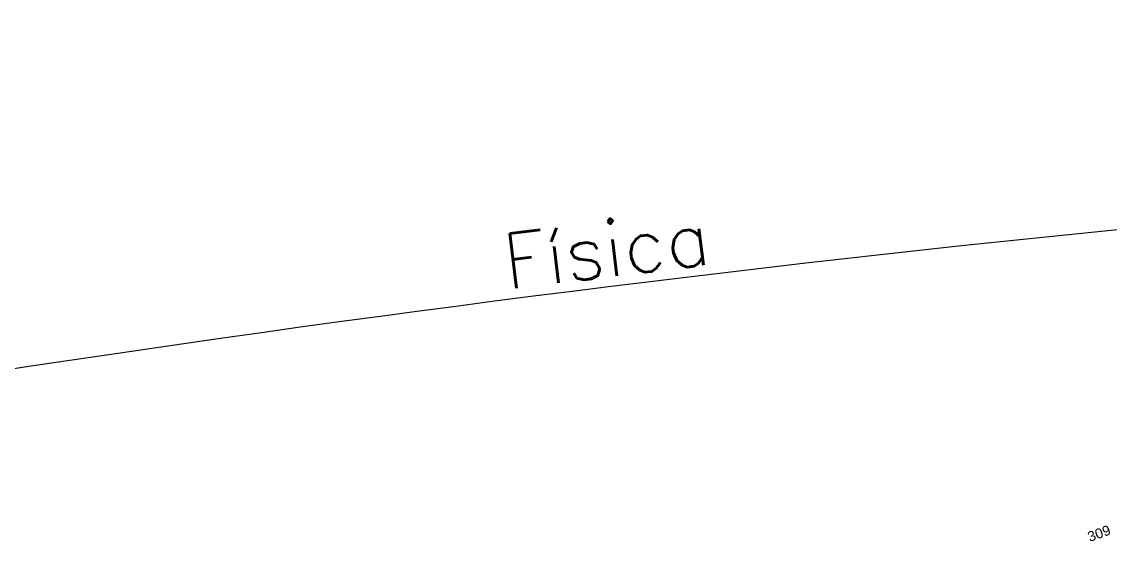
# Model space of a CAD drawing. Header units: millimetres. Extents: x 3089 to 3391, y 1087 to 1201.
# Drawn here: x 3175.03 to 3196.83, y 1190.38 to 1200.82 of the extents above; entities that cross this region are included whole.
import ezdxf

# ---------------------------------------------------------------- set-up
doc = ezdxf.new("R2010")
doc.units = ezdxf.units.MM
doc.layers.add('NOPILAR', color=2, linetype='Continuous')
doc.layers.add('USO1', color=2, linetype='Continuous')
doc.styles.add('1', font='romans.shx', dxfattribs={"height": 1.1})
doc.styles.get("Standard").update_dxf_attribs({"font": 'arial.ttf'})
doc.dimstyles.new('1-600', dxfattribs={"dimtxt": 1.1, "dimasz": 2.5, "dimexe": 2, "dimexo": 4, "dimgap": 0.2, "dimtad": 1, "dimdec": 0, "dimzin": 4, "dimdsep": 46, "dimlunit": 6, "dimtxsty": '1', "dimblk1": 'NONE', "dimblk2": 'NONE', "dimsah": 1, "dimcen": 0, "dimclrd": 2, "dimclre": 2, "dimclrt": 2, "dimadec": 0, "dimazin": 0, "dimtfac": 1, "dimtdec": 0, "dimtmove": 2, "dimatfit": 3, "dimldrblk": 'NONE', "dimfxl": 1, "dimtolj": 1, "dimtzin": 0, "dimarcsym": 0})

# ---------------------------------------------------------------- blocks, each defined once
blk = doc.blocks.new('*D155')
at = {"layer": 'DEFPOINTS', "color": 0, "transparency": 16777216}
for p in [(3203.502, 1197.258), (3237.025, 1192.318), (3237.037, 1190.818), (3138.947, 1180.172), (3139.301, 1178.715)]:
    blk.add_point(p, dxfattribs=at)
at = {"layer": 'USO1', "color": 2, "lineweight": -2, "transparency": 16777216}
for p, q in [((3236.991, 1196.318), (3236.954, 1200.819)), ((3138.004, 1184.059), (3136.942, 1188.434))]:
    blk.add_line(p, q, dxfattribs=at)
blk.add_arc((3240.589, 761.466), 437.367, 90.47397, 103.6447, dxfattribs=at)
at = {"layer": 'USO1', "color": 2, "transparency": 16777216, "insert": (3186.745, 1196.262), "char_height": 1.1, "attachment_point": 5, "rotation": 7.0593, "style": '1'}
blk.add_mtext('\\A1;Física', dxfattribs=at)
blk = doc.blocks.new('_NONE')
at = {"color": 0, "linetype": 'ByBlock'}
blk.add_circle((0, 0), 0.25, dxfattribs=at)

msp = doc.modelspace()

# ---------------------------------------------------------------- texts
at = {"layer": 'NOPILAR'}
msp.add_text('309', height=0.2, rotation=19.9862, dxfattribs=at).set_placement((3196.425, 1190.401))
msp.add_text('309', height=0.2, rotation=19.9862, dxfattribs=at).set_placement((3196.425, 1190.401))

# ---------------------------------------------------------------- dimensions: what is measured, and where the dimension line sits
at = {"layer": 'USO1'}
dim = msp.add_angular_dim_2l(base=(3203.502, 1197.258), line1=((3138.947, 1180.172), (3139.301, 1178.715)), line2=((3237.037, 1190.818), (3237.025, 1192.318)), text='Física', dimstyle='1-600', override={"dimazin": 1}, dxfattribs=at)
dim.commit()
dim.dimension.update_dxf_attribs({"geometry": '*D155', "text_midpoint": (3186.745, 1196.262)})

doc.saveas('drawing.dxf')
